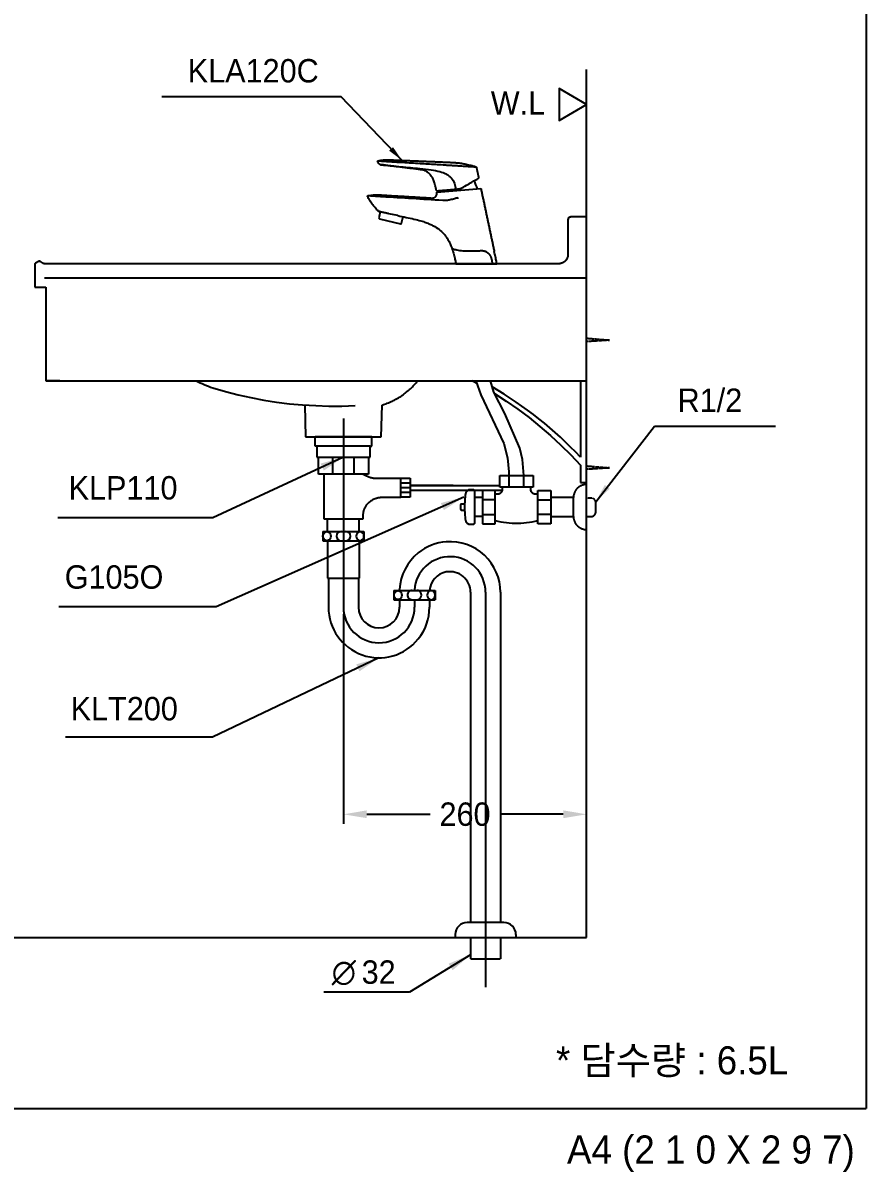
# Model space of a CAD drawing. Header units: millimetres. Extents: x 0 to 4460, y -80 to 3036.
# Drawn here: x 3559 to 4460, y -68 to 1160 of the extents above; entities that cross this region are included whole.
import ezdxf
from ezdxf.enums import TextEntityAlignment as Align
from ezdxf.lldxf.tags import DXFTag

# ---------------------------------------------------------------- set-up
doc = ezdxf.new("R2010")
doc.units = ezdxf.units.MM
doc.header["$LTSCALE"] = 0.5
doc.header["$MEASUREMENT"] = 0
doc.linetypes.add('DASHED2', pattern=[0.375, 0.25, -0.125])
for name, color, linetype in [('TEXT', 7, 'Continuous'), ('내부선 및 부속', 4, 'Continuous'), ('도각라인', 7, 'Continuous'), ('외형선', 3, 'Continuous'), ('점선', 6, 'DASHED2'), ('중심선', 1, 'DASHED'), ('치수선', 7, 'Continuous')]:
    doc.layers.add(name, color=color, linetype=linetype)
doc.styles.add('140911', font='HBATANG.TTF')
doc.styles.add('____', font='')
doc.styles.add('____ 01', font='arial.ttf')
doc.styles.add('ARIAL', font='arial.ttf')
doc.styles.add('타이틀', font='H2GTRM.TTF', dxfattribs={"height": 25})
doc.styles.get('____').set_extended_font_data('굴림')
tags = doc.linetypes.add('DASHDOT', pattern=[70, 31, -13, 13, -13]).pattern_tags.tags
tags[10:11] = [DXFTag(74, 4), DXFTag(75, 0), DXFTag(340, '0'), DXFTag(46, 0.0), DXFTag(50, 0.0), DXFTag(44, 0.0), DXFTag(45, 0.0)]
tags[8:9] = [DXFTag(74, 4), DXFTag(75, 0), DXFTag(340, '0'), DXFTag(46, 0.0), DXFTag(50, 0.0), DXFTag(44, 0.0), DXFTag(45, 0.0)]
tags[6:7] = [DXFTag(74, 4), DXFTag(75, 0), DXFTag(340, '0'), DXFTag(46, 0.0), DXFTag(50, 0.0), DXFTag(44, 0.0), DXFTag(45, 0.0)]
tags[4:5] = [DXFTag(74, 4), DXFTag(75, 0), DXFTag(340, '0'), DXFTag(46, 0.0), DXFTag(50, 0.0), DXFTag(44, 0.0), DXFTag(45, 0.0)]
tags = doc.linetypes.add('DASHED', pattern=[25.72, 12.86, -12.86]).pattern_tags.tags
tags[6:7] = [DXFTag(74, 4), DXFTag(75, 0), DXFTag(340, '0'), DXFTag(46, 0.0), DXFTag(50, 0.0), DXFTag(44, 0.0), DXFTag(45, 0.0)]
tags[4:5] = [DXFTag(74, 4), DXFTag(75, 0), DXFTag(340, '0'), DXFTag(46, 0.0), DXFTag(50, 0.0), DXFTag(44, 0.0), DXFTag(45, 0.0)]
doc.dimstyles.new('____ ______ 01', dxfattribs={"dimtxt": 35, "dimasz": 17, "dimexe": 10, "dimexo": 5, "dimgap": 0.09, "dimtad": 0, "dimtih": 1, "dimtoh": 1, "dimdec": 0, "dimzin": 0, "dimdsep": 46, "dimtxsty": 'ARIAL', "dimcen": 0.09, "dimadec": 0, "dimazin": 0, "dimtfac": 1, "dimtdec": 4, "dimtofl": 0, "dimtmove": 0, "dimatfit": 3, "dimfxl": 1, "dimtolj": 1, "dimtzin": 0, "dimarcsym": 0})
doc.dimstyles.new('DEFAULT', dxfattribs={"dimtxt": 30, "dimasz": 20, "dimexe": 20, "dimexo": 0.0625, "dimgap": 0.09, "dimtad": 1, "dimtoh": 1, "dimdec": 0, "dimzin": 0, "dimdsep": 46, "dimtxsty": '____ 01', "dimcen": 0.09, "dimadec": 0, "dimazin": 0, "dimtfac": 1, "dimtdec": 4, "dimtofl": 0, "dimtmove": 0, "dimatfit": 3, "dimfxl": 1, "dimtolj": 1, "dimtzin": 0, "dimarcsym": 0})
doc.dimstyles.new('MSADIM', dxfattribs={"dimtxt": 35, "dimasz": 25, "dimexe": 10, "dimexo": 7.5, "dimgap": 0.09, "dimtad": 0, "dimtoh": 1, "dimdec": 0, "dimzin": 1, "dimdsep": 46, "dimtxsty": '____', "dimcen": 11.25, "dimadec": 0, "dimazin": 0, "dimtfac": 1, "dimtdec": 4, "dimtix": 1, "dimtmove": 0, "dimatfit": 3, "dimfxl": 1, "dimtolj": 1, "dimtzin": 1, "dimarcsym": 0})

# ---------------------------------------------------------------- blocks, each defined once
blk = doc.blocks.new('*D36')
at = {"layer": '치수선', "color": 0, "linetype": 'Continuous', "lineweight": -2, "transparency": 16777216}
for p, q in [((3901.4, 528.2), (3901.4, 304.4)), ((4161.4, 321.9), (4161.4, 324.4)), ((3926.4, 314.4), (3994.1, 314.4)), ((4136.4, 314.4), (4068.7, 314.4))]:
    blk.add_line(p, q, dxfattribs=at)
at = {"layer": '치수선', "color": 0, "linetype": 'Continuous', "transparency": 16777216}
for points in [[(3926.4, 318.6), (3926.4, 310.3), (3901.4, 314.4)], [(4136.4, 318.6), (4136.4, 310.3), (4161.4, 314.4)]]:
    blk.add_solid(points, dxfattribs=at)
at = {"layer": '치수선', "color": 0, "linetype": 'Continuous', "transparency": 16777216, "insert": (4031.4, 314.4), "char_height": 25, "attachment_point": 5, "style": '____'}
blk.add_mtext('\\A1;260', dxfattribs=at)

msp = doc.modelspace()

# ---------------------------------------------------------------- linework, layer by layer
at = {"color": 3}
msp.add_line((4069.3, 182.8), (4069.3, 182.8), dxfattribs=at)
for points in [[(4161.4, 887.8), (4161.4, 952.8)], [(4043.1, 777.8), (4058.6, 777.8)]]:
    msp.add_lwpolyline(points)
at = {"layer": '내부선 및 부속', "linetype": 'Continuous'}
for p, q in [((4043.5, 1006), (4043.7, 1004.8)), ((4001.2, 979.1), (4048.3, 983.2)), ((3940, 950.6), (3962.4, 945.3)), ((3959.6, 954.2), (3950, 956.2)), ((3963.6, 946), (3965.3, 953.1)), ((3880.4, 630.1), (3922.5, 630.1)), ((3884.4, 616.7), (3884.4, 630.1)), ((3918.4, 616.7), (3918.4, 630.1)), ((3879.4, 616.7), (3923.4, 616.7)), ((3879.4, 616.7), (3879.4, 606.7)), ((3923.4, 616.7), (3923.4, 606.7)), ((3879.4, 606.7), (3923.4, 606.7)), ((3884.4, 606.7), (3884.4, 566.7)), ((3918.4, 606.7), (3918.4, 566.7)), ((3884.4, 566.7), (3918.4, 566.7)), ((3885.4, 566.7), (3885.4, 535.7)), ((3917.4, 566.7), (3917.4, 535.7)), ((3955.4, 553.7), (3981.4, 553.7)), ((3955.4, 553.7), (3955.4, 543.7)), ((3961.4, 553.7), (3961.4, 554.8)), ((3981.4, 553.7), (3999.4, 553.7)), ((3999.4, 553.7), (3999.4, 543.7)), ((3955.4, 543.7), (3981.4, 543.7)), ((3961.4, 543.7), (3961.4, 535.7)), ((3981.4, 543.7), (3999.4, 543.7)), ((3993.4, 543.7), (3993.4, 535.7)), ((4037.3, 551.7), (4037.3, 198.8)), ((4069.3, 551.7), (4069.3, 198.8)), ((4072.8, 198.8), (4033.8, 198.8)), ((4020.8, 185.8), (4020.8, 182.8)), ((4085.8, 185.8), (4085.8, 182.8))]:
    msp.add_line(p, q, dxfattribs=at)
for points in [[(4021.6, 902.8), (4065.4, 902.8)], [(4043.7, 775.3), (4039.2, 777.8)], [(4043.1, 777.8), (4048.4, 762.5), (4072.8, 710.7), (4076.9, 695.4), (4078.1, 680.5), (4078.1, 676.3), (4094.2, 676.3), (4092.9, 693.4), (4089.8, 705.8), (4074.1, 742.8), (4062.3, 765.4), (4058.6, 777.8)], [(4154.8, 777.8), (4154.8, 696.1)], [(4154.8, 696.1), (4149.6, 701.6), (4144.3, 706.9), (4138.9, 712.2), (4133.4, 717.4), (4127.7, 722.4), (4122, 727.4), (4116.2, 732.3), (4110.3, 737.1), (4104.4, 741.7), (4098.3, 746.3), (4092.2, 750.7), (4086, 755), (4079.7, 759.2), (4073.3, 763.3), (4066.9, 767.3), (4060.4, 771.2)], [(4062.9, 764), (4075.5, 755.9), (4087.8, 747.3), (4099.8, 738.3), (4111.5, 728.9), (4122.9, 719.2), (4133.9, 709), (4144.6, 698.5), (4154.8, 687.6)], [(3871.2, 707.8), (3871.2, 717.8)], [(3931.7, 707.8), (3931.7, 717.8)], [(3872.7, 707.8), (3871.2, 707.8)], [(3930.1, 707.8), (3873, 707.8)], [(3873, 707.8), (3873, 696)], [(3930.1, 696), (3930.1, 707.8)], [(3930.1, 707.8), (3931.7, 707.8)], [(3873, 696), (3874.8, 696)], [(3874.8, 696), (3928.1, 696)], [(3874.8, 678), (3874.8, 696)], [(3890.1, 678), (3890.1, 696)], [(3913, 678), (3913, 696)], [(3928.1, 696), (3930.1, 696)], [(3928.1, 696), (3928.1, 678)], [(3901.4, 678), (3874.8, 678)], [(3880.4, 678), (3880.4, 630.1)], [(3928.1, 678), (3901.4, 678)], [(3922.4, 678), (3923.2, 677.6), (3923.9, 677.1), (3924.7, 676.7), (3925.4, 676.3), (3926.2, 676), (3927, 675.6), (3927.8, 675.3), (3928.7, 675), (3929.5, 674.7), (3930.3, 674.5), (3931.1, 674.3), (3932, 674.1), (3932.8, 673.9), (3933.7, 673.7), (3934.5, 673.6), (3935.4, 673.5)], [(4068.7, 664), (4068.7, 676.3)], [(4068.7, 676.3), (4104.2, 676.3)], [(4078.7, 664), (4078.7, 676.3)], [(4094.2, 664), (4094.2, 676.3)], [(4104.2, 676.3), (4104.2, 664)], [(4154.8, 687.6), (4154.8, 668.9)], [(3935.4, 673.5), (3962.8, 673.5)], [(3962.8, 673.5), (3972.8, 673.5)], [(3962.8, 653.2), (3962.8, 673.5)], [(3972.8, 668.3), (3962.8, 668.3)], [(3972.8, 663.3), (3962.8, 663.3)], [(3972.8, 673.5), (3972.8, 653.2)], [(4018.7, 665.8), (3972.8, 665.8)], [(3972.8, 665.8), (4068.7, 665.8)], [(4071.6, 664), (4068.7, 664)], [(4071.6, 661.9), (4071.6, 664)], [(4086.4, 664), (4071.6, 664)], [(4101.3, 664), (4086.4, 664)], [(4104.2, 664), (4101.3, 664)], [(4101.3, 664), (4101.3, 661.9)], [(4161.4, 666.9), (4161.1, 666.9), (4160.8, 666.9), (4160.5, 666.9), (4160.2, 666.8), (4159.8, 666.8), (4159.5, 666.8), (4159.2, 666.7), (4158.9, 666.6), (4158.5, 666.6), (4158.2, 666.5), (4157.9, 666.4), (4157.5, 666.3), (4157.2, 666.2), (4156.9, 666.1), (4156.6, 666), (4156.2, 665.9), (4155.9, 665.8), (4155.6, 665.6), (4155.3, 665.5), (4154.9, 665.3), (4154.6, 665.1), (4154.3, 665), (4154, 664.8), (4153.7, 664.6), (4153.4, 664.4), (4153.1, 664.2), (4152.8, 664), (4152.5, 663.7), (4152.3, 663.5), (4152, 663.3), (4151.7, 663), (4151.4, 662.8), (4151.2, 662.5), (4150.9, 662.2), (4150.7, 661.9), (4150.5, 661.7), (4150.2, 661.4), (4150, 661.1), (4149.8, 660.8), (4149.6, 660.5), (4149.4, 660.2), (4149.2, 659.9), (4149.1, 659.6), (4148.9, 659.3), (4148.7, 658.9), (4148.6, 658.6), (4148.4, 658.3), (4148.3, 658), (4148.2, 657.6), (4148.1, 657.3), (4148, 657), (4147.9, 656.7), (4147.8, 656.3), (4147.7, 656), (4147.6, 655.7), (4147.5, 655.3), (4147.5, 655), (4147.4, 654.7), (4147.4, 654.4), (4147.4, 654), (4147.3, 653.7), (4147.3, 653.4), (4147.3, 653.1), (4147.3, 652.8)], [(4154.8, 668.9), (4161.4, 668.9)], [(3922.5, 633.2), (3922.5, 633.6), (3922.5, 634.1), (3922.5, 634.5), (3922.5, 635), (3922.6, 635.5), (3922.7, 635.9), (3922.7, 636.4), (3922.8, 636.8), (3922.9, 637.3), (3923, 637.8), (3923.1, 638.2), (3923.2, 638.7), (3923.4, 639.2), (3923.5, 639.6), (3923.7, 640.1), (3923.9, 640.6), (3924.1, 641), (3924.3, 641.5), (3924.5, 641.9), (3924.7, 642.4), (3924.9, 642.8), (3925.2, 643.3), (3925.5, 643.7), (3925.7, 644.1), (3926, 644.6), (3926.3, 645), (3926.6, 645.4), (3926.9, 645.8), (3927.3, 646.2), (3927.6, 646.6), (3928, 647), (3928.3, 647.3), (3928.7, 647.7), (3929.1, 648.1), (3929.5, 648.4), (3929.9, 648.7), (3930.3, 649), (3930.7, 649.4), (3931.1, 649.7), (3931.5, 649.9), (3932, 650.2), (3932.4, 650.5), (3932.8, 650.7), (3933.3, 651), (3933.7, 651.2), (3934.2, 651.4), (3934.6, 651.6), (3935.1, 651.8), (3935.6, 652), (3936, 652.1), (3936.5, 652.3), (3937, 652.4), (3937.4, 652.6), (3937.9, 652.7), (3938.4, 652.8), (3938.8, 652.9), (3939.3, 652.9), (3939.8, 653), (3940.2, 653.1), (3940.7, 653.1), (3941.1, 653.2), (3941.6, 653.2), (3942, 653.2), (3942.5, 653.2)], [(3942.5, 653.2), (3962.8, 653.2)], [(3972.8, 658.3), (3962.8, 658.3)], [(3972.8, 653.2), (3962.8, 653.2)], [(3972.8, 660.8), (4071.4, 660.8)], [(4032, 657), (4031.7, 655.2), (4031.5, 653.4), (4031.3, 651.7), (4031.2, 649.9), (4031.1, 648.1), (4031, 646.3), (4031, 644.6), (4030.9, 642.8), (4031, 641), (4031, 639.2), (4031.1, 637.4), (4031.2, 635.6), (4031.3, 633.9), (4031.5, 632.1), (4031.7, 630.3), (4032, 628.6)], [(4036.9, 661.2), (4036.8, 661.2), (4036.7, 661.2), (4036.6, 661.2), (4036.5, 661.2), (4036.4, 661.2), (4036.3, 661.2), (4036.2, 661.2), (4036.1, 661.2), (4036, 661.2), (4035.9, 661.1), (4035.8, 661.1), (4035.7, 661.1), (4035.5, 661.1), (4035.4, 661), (4035.3, 661), (4035.2, 661), (4035.1, 660.9), (4035, 660.9), (4034.9, 660.8), (4034.8, 660.8), (4034.7, 660.7), (4034.6, 660.7), (4034.5, 660.6), (4034.4, 660.6), (4034.3, 660.5), (4034.2, 660.4), (4034.1, 660.4), (4034, 660.3), (4033.9, 660.2), (4033.8, 660.2), (4033.7, 660.1), (4033.6, 660), (4033.6, 660), (4033.5, 659.9), (4033.4, 659.8), (4033.3, 659.7), (4033.2, 659.6), (4033.2, 659.5), (4033.1, 659.4), (4033, 659.4), (4032.9, 659.3), (4032.9, 659.2), (4032.8, 659.1), (4032.7, 659), (4032.7, 658.9), (4032.6, 658.8), (4032.6, 658.7), (4032.5, 658.6), (4032.5, 658.5), (4032.4, 658.4), (4032.4, 658.3), (4032.3, 658.2), (4032.3, 658.1), (4032.2, 658), (4032.2, 657.9), (4032.2, 657.8), (4032.1, 657.7), (4032.1, 657.6), (4032.1, 657.5), (4032, 657.4), (4032, 657.3), (4032, 657.2), (4032, 657.1), (4032, 657)], [(4039.8, 661.2), (4036.9, 661.2)], [(4041.8, 659.2), (4041.8, 659.3), (4041.8, 659.4), (4041.8, 659.5), (4041.8, 659.5), (4041.8, 659.6), (4041.8, 659.7), (4041.8, 659.7), (4041.7, 659.8), (4041.7, 659.9), (4041.7, 659.9), (4041.7, 660), (4041.6, 660), (4041.6, 660.1), (4041.6, 660.2), (4041.6, 660.2), (4041.5, 660.3), (4041.5, 660.3), (4041.4, 660.4), (4041.4, 660.5), (4041.4, 660.5), (4041.3, 660.6), (4041.3, 660.6), (4041.2, 660.7), (4041.2, 660.7), (4041.1, 660.8), (4041.1, 660.8), (4041, 660.8), (4041, 660.9), (4040.9, 660.9), (4040.9, 661), (4040.8, 661), (4040.7, 661), (4040.7, 661.1), (4040.6, 661.1), (4040.5, 661.1), (4040.5, 661.1), (4040.4, 661.2), (4040.4, 661.2), (4040.3, 661.2), (4040.2, 661.2), (4040.2, 661.2), (4040.1, 661.2), (4040, 661.2), (4039.9, 661.2), (4039.9, 661.2), (4039.8, 661.2)], [(4041.8, 642.8), (4041.8, 659.2)], [(4049.9, 652.8), (4041.8, 652.8)], [(4063.6, 660.3), (4049.9, 660.3)], [(4049.9, 660.3), (4049.9, 624.7)], [(4063.6, 656.9), (4063.6, 660.3)], [(4063.6, 628.4), (4063.6, 656.9)], [(4063.6, 656.9), (4066.6, 656.9)], [(4066.6, 656.9), (4066.7, 656.9), (4066.8, 656.9), (4066.9, 656.9), (4067, 656.9), (4067.1, 656.9), (4067.2, 656.9), (4067.4, 657), (4067.5, 657), (4067.6, 657), (4067.7, 657), (4067.8, 657.1), (4067.9, 657.1), (4068, 657.1), (4068.2, 657.2), (4068.3, 657.2), (4068.4, 657.3), (4068.5, 657.3), (4068.6, 657.3), (4068.7, 657.4), (4068.9, 657.5), (4069, 657.5), (4069.1, 657.6), (4069.2, 657.6), (4069.3, 657.7), (4069.4, 657.8), (4069.5, 657.9), (4069.6, 657.9), (4069.7, 658), (4069.8, 658.1), (4069.9, 658.2), (4070, 658.3), (4070.1, 658.4), (4070.2, 658.5), (4070.3, 658.6), (4070.4, 658.7), (4070.4, 658.7), (4070.5, 658.9), (4070.6, 659), (4070.7, 659.1), (4070.7, 659.2), (4070.8, 659.3), (4070.9, 659.4), (4070.9, 659.5), (4071, 659.6), (4071.1, 659.7), (4071.1, 659.8), (4071.2, 659.9), (4071.2, 660.1), (4071.2, 660.2), (4071.3, 660.3), (4071.3, 660.4), (4071.4, 660.5), (4071.4, 660.6), (4071.4, 660.8), (4071.5, 660.9), (4071.5, 661), (4071.5, 661.1), (4071.5, 661.2), (4071.5, 661.3), (4071.5, 661.5), (4071.5, 661.6), (4071.6, 661.7), (4071.6, 661.8), (4071.6, 661.9)], [(4101.3, 661.9), (4101.3, 661.8), (4101.3, 661.7), (4101.3, 661.6), (4101.3, 661.5), (4101.3, 661.3), (4101.3, 661.2), (4101.4, 661.1), (4101.4, 661), (4101.4, 660.9), (4101.4, 660.8), (4101.5, 660.6), (4101.5, 660.5), (4101.5, 660.4), (4101.6, 660.3), (4101.6, 660.2), (4101.7, 660.1), (4101.7, 659.9), (4101.8, 659.8), (4101.8, 659.7), (4101.9, 659.6), (4101.9, 659.5), (4102, 659.4), (4102, 659.3), (4102.1, 659.2), (4102.2, 659.1), (4102.3, 659), (4102.3, 658.9), (4102.4, 658.7), (4102.5, 658.7), (4102.6, 658.6), (4102.7, 658.5), (4102.8, 658.4), (4102.9, 658.3), (4103, 658.2), (4103.1, 658.1), (4103.2, 658), (4103.3, 657.9), (4103.4, 657.9), (4103.5, 657.8), (4103.6, 657.7), (4103.7, 657.6), (4103.8, 657.6), (4103.9, 657.5), (4104, 657.5), (4104.1, 657.4), (4104.2, 657.3), (4104.3, 657.3), (4104.5, 657.3), (4104.6, 657.2), (4104.7, 657.2), (4104.8, 657.1), (4104.9, 657.1), (4105, 657.1), (4105.2, 657), (4105.3, 657), (4105.4, 657), (4105.5, 657), (4105.6, 656.9), (4105.7, 656.9), (4105.9, 656.9), (4106, 656.9), (4106.1, 656.9), (4106.2, 656.9), (4106.3, 656.9)], [(4106.3, 656.9), (4109.3, 656.9)], [(4109.3, 660.3), (4123, 660.3)], [(4109.3, 656.9), (4109.3, 660.3)], [(4109.3, 628.4), (4109.3, 656.9)], [(4123, 660.3), (4123, 624.7)], [(4147.3, 652.8), (4123, 652.8)], [(4147.3, 632.8), (4147.3, 652.8)], [(4027.7, 646), (4027.7, 646), (4027.7, 646), (4027.7, 646), (4027.7, 646), (4027.6, 646), (4027.6, 646), (4027.6, 646), (4027.6, 646), (4027.5, 646), (4027.5, 646), (4027.5, 646), (4027.5, 646), (4027.4, 646), (4027.4, 646), (4027.4, 646), (4027.4, 646), (4027.4, 646), (4027.3, 645.9), (4027.3, 645.9), (4027.3, 645.9), (4027.3, 645.9), (4027.2, 645.9), (4027.2, 645.9), (4027.2, 645.9), (4027.2, 645.9), (4027.2, 645.8), (4027.1, 645.8), (4027.1, 645.8), (4027.1, 645.8), (4027.1, 645.8), (4027.1, 645.8), (4027, 645.7), (4027, 645.7), (4027, 645.7), (4027, 645.7), (4027, 645.7), (4027, 645.6), (4026.9, 645.6), (4026.9, 645.6), (4026.9, 645.6), (4026.9, 645.6), (4026.9, 645.5), (4026.9, 645.5), (4026.9, 645.5), (4026.8, 645.5), (4026.8, 645.5), (4026.8, 645.4), (4026.8, 645.4), (4026.8, 645.4), (4026.8, 645.4), (4026.8, 645.3), (4026.8, 645.3), (4026.8, 645.3), (4026.8, 645.3), (4026.8, 645.2), (4026.8, 645.2), (4026.8, 645.2), (4026.8, 645.2), (4026.8, 645.2), (4026.7, 645.1), (4026.7, 645.1), (4026.7, 645.1), (4026.7, 645.1), (4026.7, 645)], [(4026.7, 645), (4026.7, 642.8)], [(4026.7, 642.8), (4026.7, 640.5)], [(4026.7, 640.5), (4026.7, 640.5), (4026.7, 640.5), (4026.7, 640.4), (4026.7, 640.4), (4026.8, 640.4), (4026.8, 640.4), (4026.8, 640.3), (4026.8, 640.3), (4026.8, 640.3), (4026.8, 640.3), (4026.8, 640.2), (4026.8, 640.2), (4026.8, 640.2), (4026.8, 640.2), (4026.8, 640.2), (4026.8, 640.1), (4026.8, 640.1), (4026.8, 640.1), (4026.8, 640.1), (4026.9, 640), (4026.9, 640), (4026.9, 640), (4026.9, 640), (4026.9, 640), (4026.9, 639.9), (4026.9, 639.9), (4027, 639.9), (4027, 639.9), (4027, 639.8), (4027, 639.8), (4027, 639.8), (4027, 639.8), (4027.1, 639.8), (4027.1, 639.8), (4027.1, 639.7), (4027.1, 639.7), (4027.1, 639.7), (4027.2, 639.7), (4027.2, 639.7), (4027.2, 639.7), (4027.2, 639.6), (4027.2, 639.6), (4027.3, 639.6), (4027.3, 639.6), (4027.3, 639.6), (4027.3, 639.6), (4027.4, 639.6), (4027.4, 639.6), (4027.4, 639.6), (4027.4, 639.6), (4027.4, 639.5), (4027.5, 639.5), (4027.5, 639.5), (4027.5, 639.5), (4027.5, 639.5), (4027.6, 639.5), (4027.6, 639.5), (4027.6, 639.5), (4027.6, 639.5), (4027.7, 639.5), (4027.7, 639.5), (4027.7, 639.5), (4027.7, 639.5), (4027.7, 639.5)], [(4031, 646), (4027.7, 646)], [(4027.7, 639.5), (4031, 639.5)], [(4041.8, 626.3), (4041.8, 642.8)], [(4063.6, 650.3), (4049.9, 650.3)], [(4109.3, 650.3), (4123, 650.3)], [(3922.5, 630.1), (3922.5, 633.2)], [(4032, 628.6), (4032, 628.5), (4032, 628.4), (4032, 628.3), (4032, 628.2), (4032.1, 628.1), (4032.1, 628), (4032.1, 627.9), (4032.2, 627.8), (4032.2, 627.6), (4032.2, 627.5), (4032.3, 627.4), (4032.3, 627.3), (4032.4, 627.2), (4032.4, 627.1), (4032.5, 627), (4032.5, 626.9), (4032.6, 626.8), (4032.6, 626.7), (4032.7, 626.6), (4032.7, 626.5), (4032.8, 626.5), (4032.9, 626.4), (4032.9, 626.3), (4033, 626.2), (4033.1, 626.1), (4033.2, 626), (4033.2, 625.9), (4033.3, 625.8), (4033.4, 625.7), (4033.5, 625.7), (4033.6, 625.6), (4033.6, 625.5), (4033.7, 625.4), (4033.8, 625.4), (4033.9, 625.3), (4034, 625.2), (4034.1, 625.2), (4034.2, 625.1), (4034.3, 625), (4034.4, 625), (4034.5, 624.9), (4034.6, 624.9), (4034.7, 624.8), (4034.8, 624.8), (4034.9, 624.7), (4035, 624.7), (4035.1, 624.6), (4035.2, 624.6), (4035.3, 624.5), (4035.4, 624.5), (4035.5, 624.5), (4035.7, 624.5), (4035.8, 624.4), (4035.9, 624.4), (4036, 624.4), (4036.1, 624.4), (4036.2, 624.3), (4036.3, 624.3), (4036.4, 624.3), (4036.5, 624.3), (4036.6, 624.3), (4036.7, 624.3), (4036.8, 624.3), (4036.9, 624.3)], [(4039.8, 624.3), (4039.9, 624.3), (4039.9, 624.3), (4039.9, 624.3), (4040, 624.3), (4040, 624.3), (4040.1, 624.3), (4040.1, 624.3), (4040.2, 624.3), (4040.2, 624.3), (4040.3, 624.3), (4040.3, 624.4), (4040.4, 624.4), (4040.4, 624.4), (4040.5, 624.4), (4040.5, 624.4), (4040.5, 624.4), (4040.6, 624.5), (4040.6, 624.5), (4040.7, 624.5), (4040.7, 624.5), (4040.8, 624.5), (4040.8, 624.6), (4040.9, 624.6), (4040.9, 624.6), (4040.9, 624.6), (4041, 624.7), (4041, 624.7), (4041.1, 624.7), (4041.1, 624.8), (4041.2, 624.8), (4041.2, 624.8), (4041.2, 624.9), (4041.3, 624.9), (4041.3, 625), (4041.3, 625), (4041.4, 625), (4041.4, 625.1), (4041.4, 625.1), (4041.5, 625.2), (4041.5, 625.2), (4041.5, 625.2), (4041.5, 625.3), (4041.6, 625.3), (4041.6, 625.4), (4041.6, 625.4), (4041.6, 625.5), (4041.7, 625.5), (4041.7, 625.6), (4041.7, 625.6), (4041.7, 625.6), (4041.7, 625.7), (4041.7, 625.7), (4041.7, 625.8), (4041.8, 625.8), (4041.8, 625.9), (4041.8, 625.9), (4041.8, 626), (4041.8, 626), (4041.8, 626.1), (4041.8, 626.1), (4041.8, 626.2), (4041.8, 626.2), (4041.8, 626.2), (4041.8, 626.3)], [(4049.9, 632.8), (4041.8, 632.8)], [(4049.9, 634.7), (4063.6, 634.7)], [(4063.6, 624.7), (4063.6, 628.4)], [(4063.6, 628.4), (4066.6, 627.7), (4069.6, 627.1), (4072.6, 626.6), (4075.7, 626.2), (4078.7, 625.9), (4081.8, 625.7), (4084.9, 625.6), (4088, 625.6), (4091, 625.7), (4094.1, 625.9), (4097.2, 626.2), (4100.2, 626.6), (4103.3, 627.1), (4106.3, 627.7), (4109.3, 628.4)], [(4123, 634.7), (4109.3, 634.7)], [(4109.3, 624.7), (4109.3, 628.4)], [(4123, 632.8), (4147.3, 632.8)], [(4147.3, 632.8), (4147.3, 632.5), (4147.3, 632.1), (4147.3, 631.8), (4147.4, 631.5), (4147.4, 631.2), (4147.4, 630.9), (4147.5, 630.5), (4147.5, 630.2), (4147.6, 629.9), (4147.7, 629.5), (4147.8, 629.2), (4147.9, 628.9), (4148, 628.6), (4148.1, 628.2), (4148.2, 627.9), (4148.3, 627.6), (4148.4, 627.2), (4148.6, 626.9), (4148.7, 626.6), (4148.9, 626.3), (4149.1, 626), (4149.2, 625.7), (4149.4, 625.3), (4149.6, 625), (4149.8, 624.7), (4150, 624.4), (4150.2, 624.2), (4150.5, 623.9), (4150.7, 623.6), (4150.9, 623.3), (4151.2, 623), (4151.4, 622.8), (4151.7, 622.5), (4152, 622.3), (4152.3, 622), (4152.5, 621.8), (4152.8, 621.6), (4153.1, 621.4), (4153.4, 621.2), (4153.7, 621), (4154, 620.8), (4154.3, 620.6), (4154.6, 620.4), (4154.9, 620.2), (4155.3, 620.1), (4155.6, 619.9), (4155.9, 619.8), (4156.2, 619.6), (4156.6, 619.5), (4156.9, 619.4), (4157.2, 619.3), (4157.5, 619.2), (4157.9, 619.1), (4158.2, 619), (4158.5, 619), (4158.9, 618.9), (4159.2, 618.8), (4159.5, 618.8), (4159.8, 618.7), (4160.2, 618.7), (4160.5, 618.7), (4160.8, 618.7), (4161.1, 618.7), (4161.4, 618.7)], [(4036.9, 624.3), (4039.8, 624.3)], [(4049.9, 624.7), (4063.6, 624.7)], [(4123, 624.7), (4109.3, 624.7)]]:
    msp.add_lwpolyline(points, dxfattribs=at)
at = {"layer": '내부선 및 부속', "linetype": 'Continuous', "flags": 128}
for points in [[(3883.7, 606.8, -0.859727), (3883.7, 616.6)], [(3883.7, 616.6, -0.859727), (3883.7, 606.8)], [(3959.7, 543.8, -0.859727), (3959.7, 553.6)], [(3959.7, 553.6, -0.859727), (3959.7, 543.8)]]:
    msp.add_lwpolyline(points, format="xyb", dxfattribs=at)
at = {"layer": '내부선 및 부속', "linetype": 'Continuous'}
for centre, radius, start, end in [((3943.4, 1014.1), 5.95, 209.02, 247.7126), ((4017.6, 975.6), 28, 14.996, 33.907), ((4032.7, 976.9), 28, 171.6463, 175.004), ((3940.3, 951.6), 1, 166.6114, 256.6114), ((3962.6, 946.2), 1, 256.6114, 346.6114), ((3898.9, 611.7), 5, 90, 270), ((3903.9, 611.7), 5, 270, 90), ((3919.9, 611.7), 5, 98.6269, 261.3731), ((3918.4, 611.7), 5, 278.6269, 81.3731), ((4015.3, 551.7), 54, 94.1511, 128.8985), ((4015.3, 551.7), 54, 0, 94.1511), ((4015.3, 551.7), 54, 128.8985, 176.6714), ((4015.3, 551.7), 22, 100.2345, 174.7841), ((4015.3, 551.7), 22, 0, 100.2345), ((3974.9, 548.7), 5, 90, 134.3525), ((3979.9, 548.7), 5, 72.5424, 90), ((3979.9, 548.7), 5, 287.4559, 72.5441), ((3995.9, 548.7), 5, 98.6269, 261.3731), ((3994.4, 548.7), 5, 278.6269, 81.3731), ((3974.9, 548.7), 5, 134.3525, 225.6475), ((3974.9, 548.7), 5, 225.6475, 270), ((3974.9, 548.7), 5, 269.9983, 270), ((3979.9, 548.7), 5, 270, 287.4576), ((3979.9, 548.7), 5, 270, 270.0017), ((3939.4, 535.7), 54, 180, 321.0576), ((3939.4, 535.7), 22, 180, 0), ((3939.4, 535.7), 54, 321.0576, 0), ((4033.8, 185.8), 13, 90, 180), ((4072.8, 185.8), 13, 0, 90)]:
    msp.add_arc(centre, radius, start, end, dxfattribs=at)
for points, degree in [([(3937.9, 1012.2), (3937.9, 1012.4), (3938.1, 1012.7), (3938.3, 1012.8)], 3), ([(3938.1, 1011.2), (3938.1, 1011.5), (3938, 1011.8), (3937.9, 1012.2)], 3), ([(3983.1, 1003.4), (3962.1, 1006), (3941.1, 1008.6)], 2), ([(3950.5, 1013.8), (3983.4, 1012.5), (4016.2, 1011.1)], 2), ([(4016.2, 1011.1), (4017.9, 1011.1), (4019.6, 1010.9)], 2), ([(4043.7, 1004.8), (4044.8, 999.9), (4045.8, 994.9)], 2), ([(4000.7, 981.5), (4000.3, 983.4), (3999.9, 985.3)], 2), ([(4021.1, 984), (4021.2, 983.8), (4021.2, 983.6), (4021.3, 983.4)], 3), ([(4021.5, 982.4), (4021.9, 982.4), (4022.4, 982.5), (4022.9, 982.5)], 3), ([(4048.3, 983.2), (4055.5, 949.5), (4062.6, 915.9)], 2), ([(3942.6, 976.2), (3969.3, 974.6), (3996, 973)], 2), ([(4001.2, 979), (4001.2, 979), (4001.2, 979.1)], 2), ([(4023.5, 973.2), (4023.8, 973.3), (4024.1, 973.4), (4024.4, 973.6)], 3), ([(3940.8, 958.2), (3940.3, 956.1), (3939.8, 953.9), (3939.3, 951.8)], 3), ([(3959.5, 954.2), (3959.5, 954.2), (3959.5, 954.2), (3959.6, 954.2)], 3), ([(4017.1, 920), (4017.1, 919.9), (4017.2, 919.8), (4017.2, 919.7)], 3), ([(4045.2, 916.6), (4047, 916.7), (4048.7, 916.8)], 2), ([(4064.2, 908.6), (4063.2, 913.4), (4062.6, 915.9), (4062.6, 915.8)], 3), ([(4059.7, 907.4), (4059.9, 906.2), (4060.2, 904.7), (4060.5, 902.8)], 3), ([(4064.4, 907.6), (4064.3, 907.9), (4064.3, 908.3), (4064.2, 908.6)], 3), ([(4065.4, 902.8), (4065, 904.8), (4064.7, 906.4), (4064.4, 907.6)], 3)]:
    msp.add_open_spline(points, degree=degree, dxfattribs=at)
for points, degree, knots in [([(3938.3, 1012.8), (3939.3, 1013), (3941.3, 1013.3), (3944.4, 1013.7), (3947.5, 1013.9), (3949.6, 1013.9), (3950.6, 1013.8)], 3, [0, 0, 0, 0, 0.242264, 0.496486, 0.748832, 1, 1, 1, 1]), ([(3938.3, 1012.8), (3938.4, 1012.8), (3938.5, 1012.8), (3939.3, 1012.7), (3940.2, 1012.6), (3941.7, 1012.6), (3943.5, 1012.4), (3945.6, 1012.3), (3947.6, 1012.2), (3949.2, 1012.1), (3950.1, 1012), (3950.5, 1012)], 3, [-1, -1, -1, -1, -0.816905, -0.749406, -0.624879, -0.500216, -0.375433, -0.250669, -0.125856, -0.057798, 0, 0, 0, 0]), ([(3941.1, 1008.6), (3941.1, 1008.6), (3941.2, 1008.6), (3941.5, 1008.5), (3941.7, 1008.5), (3942.3, 1008.5), (3942.7, 1008.4), (3943.6, 1008.3), (3944.1, 1008.3), (3945.2, 1008.2), (3945.9, 1008.1), (3947.2, 1008), (3947.9, 1007.9), (3949.5, 1007.8), (3950.2, 1007.7), (3951.5, 1007.6), (3951.9, 1007.5), (3952.4, 1007.5), (3952.5, 1007.5), (3952.7, 1007.5), (3952.7, 1007.5), (3952.8, 1007.5)], 3, [-1, -1, -1, -1, -0.870037, -0.870037, -0.740074, -0.740074, -0.61011, -0.61011, -0.480147, -0.480147, -0.350184, -0.350184, -0.220221, -0.220221, -0.090258, -0.090258, -0.025276, -0.025276, -0.009031, -0.009031, 0, 0, 0, 0]), ([(3950.5, 1012), (3951.9, 1011.9), (3953.9, 1011.8), (3956.7, 1011.6), (3960, 1011.4), (3968.9, 1010.9), (3982.5, 1010.1), (3996.9, 1009.2), (4006.5, 1008.6), (4011.3, 1008.3), (4014, 1008.1), (4015.4, 1008), (4016.1, 1008)], 3, [-1, -1, -1, -1, -0.935718, -0.908163, -0.871426, -0.785712, -0.499999, -0.25, -0.125, -0.0625, -0.03125, 0, 0, 0, 0]), ([(3952.8, 1007.5), (3956.1, 1007.1), (3962.9, 1006.5), (3973, 1005.5), (3979.7, 1004.8), (3983.1, 1004.5)], 3, [0, 0, 0, 0, 0.333338, 0.666675, 1, 1, 1, 1]), ([(4016.1, 1008), (4016.7, 1008), (4018.1, 1007.9), (4019.4, 1007.8), (4020.1, 1007.8)], 3, [-1, -1, -1, -1, -0.499907, 0, 0, 0, 0]), ([(4019.6, 1010.9), (4020.2, 1010.9), (4021.1, 1010.8), (4022.4, 1010.7), (4023.4, 1010.6), (4024.1, 1010.6), (4024.8, 1010.5), (4025.5, 1010.4), (4026.4, 1010.3), (4027.7, 1010.1), (4029.3, 1009.8), (4031.5, 1009.4), (4033.9, 1008.9), (4036.8, 1008.2), (4039.9, 1007.4), (4042, 1006.7), (4043.2, 1006.3)], 3, [0, 0, 0, 0, 0.066324, 0.120303, 0.161936, 0.19121, 0.213303, 0.24286, 0.280781, 0.327083, 0.401911, 0.491798, 0.596903, 0.71746, 0.85379, 1, 1, 1, 1]), ([(4020.1, 1007.8), (4021.4, 1007.7), (4024, 1007.5), (4027.8, 1007.3), (4031.3, 1007.1), (4034, 1006.9), (4035.8, 1006.8), (4037.1, 1006.7), (4038.4, 1006.6), (4039.5, 1006.6), (4040.5, 1006.5), (4041.4, 1006.4), (4042.2, 1006.4), (4042.7, 1006.4), (4043.1, 1006.3), (4043.1, 1006.3), (4043.2, 1006.3)], 3, [-1, -1, -1, -1, -0.893049, -0.786039, -0.678958, -0.571796, -0.523652, -0.473496, -0.421331, -0.367157, -0.310974, -0.252783, -0.192588, -0.130388, -0.066191, 0, 0, 0, 0]), ([(3983.1, 1004.5), (3987.2, 1004.1), (3994.4, 1003.5), (4003.8, 1001.7), (4010.3, 999.3), (4014, 997), (4015.4, 995.7), (4015.8, 995.3)], 3, [-1, -1, -1, -1, -0.646651, -0.370369, -0.170612, -0.047127, 0, 0, 0, 0]), ([(3999.9, 985.2), (3999.7, 986.1), (3999.3, 987.8), (3998.6, 990.2), (3997.8, 992.3), (3997, 994), (3996.1, 995.4), (3995.3, 996.6), (3994.5, 997.7), (3993.5, 998.8), (3992.2, 1000), (3990.7, 1001.1), (3989.4, 1001.8), (3988.4, 1002.2), (3987.7, 1002.5), (3987, 1002.7), (3986.3, 1002.9), (3985.4, 1003.1), (3984.4, 1003.2), (3983.6, 1003.3), (3983.1, 1003.4)], 3, [0, 0, 0, 0, 0.098988, 0.19389, 0.277526, 0.350081, 0.411543, 0.462786, 0.512316, 0.563322, 0.632671, 0.704042, 0.772547, 0.800442, 0.827456, 0.853597, 0.880432, 0.911303, 0.949188, 1, 1, 1, 1]), ([(4015.8, 995.3), (4017.4, 993.9), (4018.6, 992.1), (4020.3, 988.2), (4020.7, 986.1), (4021.1, 984)], 3, [-1, -1, -1, -1, -0.5, -0.5, 0, 0, 0, 0]), ([(4045.8, 994.9), (4045.9, 994.8), (4045.9, 994.6), (4045.8, 994.3), (4045.6, 994.1), (4045.4, 993.9), (4045.4, 993.9)], 3, [0, 0, 0, 0, 0.243719, 0.499957, 0.756196, 1, 1, 1, 1]), ([(4001.7, 980.7), (4001.8, 980.7), (4003.2, 980.8), (4004.6, 981), (4007.3, 981.2), (4010.1, 981.4), (4013.7, 981.7), (4017.4, 982.1), (4021.5, 982.4)], 2, [0, 0, 0, 0.245901, 0.245901, 0.497267, 0.497267, 0.748634, 0.748634, 1, 1, 1]), ([(4022.9, 982.5), (4023.4, 982.6), (4024.6, 982.7), (4026.3, 983.2), (4028, 983.8), (4029, 984.4), (4029.6, 984.7)], 3, [0, 0, 0, 0, 0.244603, 0.492043, 0.743475, 1, 1, 1, 1]), ([(4029.6, 984.7), (4034, 987.2), (4038, 989.6), (4043.8, 992.9), (4045.4, 993.9), (4045.4, 993.9), (4045.4, 993.9), (4045.4, 993.9)], 3, [0, 0, 0, 0, 0.499822, 0.499822, 0.999643, 0.999643, 1, 1, 1, 1]), ([(3927.2, 974.6), (3927.2, 974.6), (3927.1, 974.7), (3927.1, 974.8), (3927.1, 974.9), (3927.1, 975), (3927.2, 975.1), (3927.3, 975.2), (3927.4, 975.3), (3927.5, 975.3), (3927.5, 975.3)], 3, [0, 0, 0, 0, 0.113087, 0.235669, 0.365548, 0.499451, 0.633439, 0.763558, 0.886496, 1, 1, 1, 1]), ([(3938.5, 959.1), (3937.4, 960.3), (3935.2, 962.7), (3932.2, 966.5), (3929.5, 970.5), (3927.9, 973.2), (3927.2, 974.6)], 3, [0.0064167, 0.0064167, 0.0064167, 0.0064167, 0.2541613, 0.5071501, 0.7601537, 1, 1, 1, 1]), ([(3927.5, 975.3), (3928.2, 975.5), (3929.8, 975.8), (3932.3, 976.2), (3934.7, 976.3), (3936.9, 976.4), (3938.8, 976.4), (3940.7, 976.3), (3942, 976.2), (3942.6, 976.2)], 3, [0, 0, 0, 0, 0.148849, 0.319955, 0.491697, 0.619933, 0.747611, 0.874449, 1, 1, 1, 1]), ([(3942.4, 974.3), (3941.8, 974.4), (3940.5, 974.4), (3938.8, 974.6), (3937.2, 974.7), (3935.9, 974.8), (3934.7, 974.8), (3933.7, 974.9), (3932.9, 975), (3932.2, 975), (3931.6, 975), (3931.2, 975.1), (3929.5, 975.2), (3927.9, 975.3), (3927.5, 975.3), (3927.5, 975.3)], 3, [0, 0, 0, 0, 0.081006, 0.156185, 0.225546, 0.289067, 0.346802, 0.3988, 0.445071, 0.485616, 0.520438, 0.54955, 0.572966, 0.857459, 1, 1, 1, 1]), ([(3942.7, 974.3), (3942.6, 974.3), (3942.5, 974.3), (3942.4, 974.3), (3942.4, 974.3), (3942.4, 974.3)], 3, [0, 0, 0, 0, 0.999767, 0.999767, 1, 1, 1, 1]), ([(4007.5, 970.3), (3996.7, 971), (3975.1, 972.3), (3953.5, 973.6), (3942.7, 974.3)], 3, [0, 0, 0, 0, 0.5, 1, 1, 1, 1]), ([(3996, 973), (3996.5, 972.9), (3997.3, 973), (3998.4, 973.4), (3999.2, 973.8), (3999.9, 974.4), (4000.5, 975.1), (4001, 976.1), (4001.3, 977.2), (4001.3, 978.2), (4001.3, 978.7), (4001.2, 979)], 3, [0, 0, 0, 0, 0.144867, 0.272171, 0.373315, 0.448854, 0.546234, 0.675442, 0.830324, 0.914252, 1, 1, 1, 1]), ([(4000.7, 981.5), (4000.7, 981.4), (4000.8, 981.2), (4001, 980.9), (4001.4, 980.7), (4001.6, 980.7), (4001.7, 980.7)], 3, [-1, -1, -1, -1, -0.758226, -0.499714, -0.241202, 0, 0, 0, 0]), ([(4023.4, 973.3), (4022.4, 972.9), (4019.8, 972), (4015.8, 971), (4012.2, 970.4), (4009.9, 970.3), (4008.7, 970.3), (4008.1, 970.3), (4007.7, 970.3), (4007.6, 970.3), (4007.5, 970.3)], 3, [0, 0, 0, 0, 0.208992, 0.500591, 0.750177, 0.874804, 0.937336, 0.96871, 0.984433, 1, 1, 1, 1]), ([(3950.1, 956.2), (3949.7, 956.3), (3948.8, 956.4), (3947.5, 956.7), (3946.2, 957), (3945.1, 957.2), (3944.1, 957.5), (3943.2, 957.7), (3942.5, 957.8), (3940.8, 958.2), (3939, 958.6), (3938.5, 959.1)], 3, [0, 0, 0, 0, 0.124991, 0.269013, 0.407493, 0.542259, 0.672813, 0.797903, 0.919283, 1, 1.651201, 1.651201, 1.651201, 1.651201]), ([(3959.6, 954.2), (3962.6, 953.6), (3968.3, 952.4), (3976.6, 950.6), (3981.8, 949.2), (3984.3, 948.5)], 3, [0, 0, 0, 0, 0.36175, 0.695091, 1, 1, 1, 1]), ([(3984.3, 948.5), (3986, 948), (3989.2, 947), (3993.7, 945.2), (3998.5, 942.9), (4003.8, 939.6), (4008.8, 934.9), (4012.5, 929.8), (4014.7, 925.7), (4016, 922.8), (4016.8, 920.9), (4017, 920.3), (4017.1, 920)], 3, [0, 0, 0, 0, 0.092366, 0.175826, 0.250417, 0.375225, 0.499687, 0.623489, 0.749755, 0.835593, 0.918088, 1, 1, 1, 1]), ([(4017.2, 919.7), (4017.6, 918.6), (4018.5, 915.9), (4019.8, 911.4), (4020.8, 906.9), (4021.4, 904), (4021.6, 902.8)], 3, [0, 0, 0, 0, 0.19806, 0.499463, 0.791528, 1, 1, 1, 1]), ([(4017.2, 919.7), (4017.3, 919.6), (4017.4, 919.4), (4017.9, 919), (4018.8, 918.6), (4020.3, 918.1), (4022.6, 917.5), (4025.5, 916.9), (4028.8, 916.6), (4032.3, 916.4), (4034.8, 916.4), (4036, 916.5)], 3, [0, 0, 0, 0, 0.07066, 0.151527, 0.243089, 0.356524, 0.490845, 0.629728, 0.761682, 0.885412, 1, 1, 1, 1]), ([(4036, 916.5), (4036.7, 916.5), (4038.2, 916.5), (4040.5, 916.4), (4042.9, 916.4), (4044.4, 916.5), (4045.2, 916.6)], 3, [0, 0, 0, 0, 0.247722, 0.495314, 0.759498, 1, 1, 1, 1]), ([(4048.7, 916.8), (4049.7, 916.8), (4050.8, 916.7), (4051.8, 916.5), (4052.7, 916.2), (4054.6, 915.5), (4056.1, 914.1), (4058.8, 911.6), (4059.7, 907.4)], 2, [0, 0, 0, 0.125, 0.125, 0.25, 0.25, 0.5, 0.5, 1, 1, 1])]:
    msp.add_open_spline(points, degree=degree, knots=knots, dxfattribs=at)
for points, weights in [([(4043.2, 1006.3), (4043.4, 1006.2), (4043.5, 1006)], [1, 0.868014393837, 0.999999999522]), ([(4021.3, 983.4), (4021.4, 982.4), (4021.5, 982.4)], [0.9999853546, 0.712560162592, 0.999999994615])]:
    msp.add_rational_spline(points, weights, degree=2, dxfattribs=at)
at = {"layer": '도각라인', "color": 7}
for p in [(4460, 3036), (2300, 0)]:
    msp.add_line(p, (4460, 0), dxfattribs=at)
at = {"layer": '외형선', "linetype": 'Continuous'}
for points in [[(4161.4, 182.8), (4161.4, 1110.4)], [(4161.4, 1073), (4132, 1090.1), (4132, 1056), (4161.4, 1073)], [(4144.4, 952.8), (4144.4, 952.8), (4144.3, 952.8), (4144.2, 952.8), (4144.2, 952.8), (4144.1, 952.7), (4144, 952.7), (4144, 952.7), (4143.9, 952.7), (4143.8, 952.7), (4143.7, 952.7), (4143.7, 952.7), (4143.6, 952.7), (4143.5, 952.6), (4143.5, 952.6), (4143.4, 952.6), (4143.3, 952.6), (4143.3, 952.5), (4143.2, 952.5), (4143.1, 952.5), (4143.1, 952.4), (4143, 952.4), (4142.9, 952.4), (4142.9, 952.3), (4142.8, 952.3), (4142.7, 952.2), (4142.7, 952.2), (4142.6, 952.1), (4142.5, 952.1), (4142.5, 952), (4142.4, 952), (4142.4, 951.9), (4142.3, 951.9), (4142.3, 951.8), (4142.2, 951.8), (4142.2, 951.7), (4142.1, 951.7), (4142.1, 951.6), (4142, 951.5), (4142, 951.5), (4141.9, 951.4), (4141.9, 951.3), (4141.8, 951.3), (4141.8, 951.2), (4141.8, 951.1), (4141.7, 951.1), (4141.7, 951), (4141.7, 950.9), (4141.6, 950.9), (4141.6, 950.8), (4141.6, 950.7), (4141.6, 950.7), (4141.5, 950.6), (4141.5, 950.5), (4141.5, 950.5), (4141.5, 950.4), (4141.5, 950.3), (4141.5, 950.2), (4141.5, 950.2), (4141.4, 950.1), (4141.4, 950), (4141.4, 950), (4141.4, 949.9), (4141.4, 949.8), (4141.4, 949.8)], [(4141.4, 949.8), (4141.4, 912.8)], [(4161.4, 952.8), (4144.4, 952.8)], [(4141.4, 912.8), (4141.4, 912.5), (4141.4, 912.3), (4141.4, 912.1), (4141.4, 911.9), (4141.4, 911.6), (4141.3, 911.4), (4141.3, 911.2), (4141.3, 910.9), (4141.2, 910.7), (4141.2, 910.5), (4141.1, 910.3), (4141, 910), (4141, 909.8), (4140.9, 909.6), (4140.8, 909.3), (4140.7, 909.1), (4140.6, 908.9), (4140.5, 908.6), (4140.4, 908.4), (4140.3, 908.2), (4140.2, 908), (4140.1, 907.7), (4139.9, 907.5), (4139.8, 907.3), (4139.7, 907.1), (4139.5, 906.9), (4139.4, 906.7), (4139.2, 906.5), (4139, 906.3), (4138.9, 906.1), (4138.7, 905.9), (4138.5, 905.7), (4138.3, 905.5), (4138.1, 905.3), (4137.9, 905.2), (4137.7, 905), (4137.5, 904.8), (4137.3, 904.7), (4137.1, 904.5), (4136.9, 904.4), (4136.7, 904.3), (4136.5, 904.1), (4136.2, 904), (4136, 903.9), (4135.8, 903.8), (4135.6, 903.7), (4135.3, 903.6), (4135.1, 903.5), (4134.9, 903.4), (4134.6, 903.3), (4134.4, 903.2), (4134.2, 903.2), (4133.9, 903.1), (4133.7, 903), (4133.5, 903), (4133.2, 902.9), (4133, 902.9), (4132.8, 902.9), (4132.6, 902.8), (4132.3, 902.8), (4132.1, 902.8), (4131.9, 902.8), (4131.7, 902.8), (4131.4, 902.8)], [(3572.4, 903.4), (3572.3, 903.3), (3572.3, 903.3), (3572.2, 903.2), (3572.2, 903.2), (3572.1, 903.2), (3572.1, 903.1), (3572.1, 903.1), (3572, 903), (3572, 903), (3571.9, 902.9), (3571.9, 902.9), (3571.8, 902.8), (3571.8, 902.8), (3571.8, 902.7), (3571.7, 902.7), (3571.7, 902.6), (3571.7, 902.6), (3571.6, 902.5), (3571.6, 902.4), (3571.6, 902.4), (3571.6, 902.3), (3571.5, 902.3), (3571.5, 902.2), (3571.5, 902.1), (3571.5, 902.1), (3571.5, 902), (3571.5, 901.9), (3571.4, 901.9), (3571.4, 901.8), (3571.4, 901.8), (3571.4, 901.7), (3571.4, 901.6)], [(3571.4, 901.6), (3571.4, 877.8)], [(3575.4, 905.2), (3572.4, 903.4)], [(3577.5, 905.2), (3577.4, 905.2), (3577.3, 905.2), (3577.3, 905.2), (3577.2, 905.3), (3577.1, 905.3), (3577.1, 905.3), (3577, 905.3), (3576.9, 905.4), (3576.9, 905.4), (3576.8, 905.4), (3576.7, 905.4), (3576.7, 905.4), (3576.6, 905.4), (3576.5, 905.4), (3576.5, 905.4), (3576.4, 905.4), (3576.3, 905.4), (3576.3, 905.4), (3576.2, 905.4), (3576.1, 905.4), (3576, 905.4), (3576, 905.4), (3575.9, 905.4), (3575.8, 905.3), (3575.8, 905.3), (3575.7, 905.3), (3575.6, 905.3), (3575.6, 905.2), (3575.5, 905.2), (3575.5, 905.2), (3575.4, 905.2)], [(3581, 903.1), (3577.5, 905.2)], [(3582, 902.8), (3581.9, 902.8), (3581.9, 902.8), (3581.8, 902.8), (3581.7, 902.8), (3581.6, 902.8), (3581.6, 902.8), (3581.5, 902.8), (3581.5, 902.8), (3581.4, 902.9), (3581.3, 902.9), (3581.3, 902.9), (3581.2, 902.9), (3581.1, 903), (3581.1, 903), (3581, 903), (3581, 903.1)], [(4131.4, 902.8), (3582, 902.8)], [(3582, 887.8), (4161.4, 887.8)], [(3571.4, 877.8), (3577.4, 877.8)], [(3577.4, 877.8), (3583.4, 877.8)], [(3583.4, 877.8), (3583.4, 777.8)], [(3598.4, 777.8), (3583.4, 777.8)], [(3583.4, 777.8), (4161.4, 777.8)], [(3743.9, 777.8), (3746.1, 776.7), (3748.3, 775.6), (3750.5, 774.6), (3752.7, 773.6), (3755, 772.7), (3757.2, 771.8), (3759.5, 771), (3761.8, 770.2)], [(3942.9, 751.8), (3944.2, 752.2), (3945.6, 752.7), (3947, 753.1), (3948.3, 753.7), (3949.7, 754.2), (3951, 754.8), (3952.4, 755.4), (3953.7, 756), (3955, 756.6), (3956.3, 757.3), (3957.6, 758), (3958.9, 758.7), (3960.1, 759.5), (3961.4, 760.2), (3962.6, 761), (3963.8, 761.9), (3965.1, 762.7), (3966.2, 763.6), (3967.4, 764.5), (3968.6, 765.4), (3969.7, 766.3), (3970.8, 767.3), (3971.9, 768.2), (3973, 769.2), (3974, 770.2), (3975.1, 771.3), (3976.1, 772.3), (3977.1, 773.4), (3978.1, 774.4), (3979, 775.5), (3979.9, 776.6), (3980.8, 777.8)], [(3761.8, 770.2), (3775.2, 766.3), (3788.8, 762.8), (3802.4, 759.8), (3816.2, 757.1), (3830, 755), (3843.9, 753.2), (3857.8, 751.9), (3871.8, 751.1), (3885.8, 750.7), (3899.8, 750.7), (3913.8, 751.2)], [(3860, 751.8), (3860.9, 717.8)], [(3941.9, 717.8), (3942.9, 751.8)], [(3860.9, 717.8), (3941.9, 717.8)], [(3931.7, 717.8), (3871.2, 717.8)], [(2501.4, 182.8), (4161.4, 182.8)]]:
    msp.add_lwpolyline(points, dxfattribs=at)
at = {"layer": '점선'}
for p, q in [((4037.3, 182.7), (4037.3, 159.7)), ((4069.3, 182.7), (4069.3, 159.7)), ((4069.3, 159.7), (4037.3, 159.7))]:
    msp.add_line(p, q, dxfattribs=at)
for points in [[(4161.4, 823.2), (4185.9, 821.1)], [(4185.9, 821.1), (4161.4, 819.5)], [(4161.4, 686.7), (4185.9, 684.6)], [(4185.9, 684.6), (4161.4, 683)], [(4166.2, 652.3), (4161.4, 652.3)], [(4171.2, 647.3), (4171.2, 647.5), (4171.2, 647.6), (4171.2, 647.7), (4171.2, 647.8), (4171.2, 647.9), (4171.1, 648), (4171.1, 648.1), (4171.1, 648.3), (4171.1, 648.4), (4171.1, 648.5), (4171, 648.6), (4171, 648.7), (4171, 648.8), (4170.9, 649), (4170.9, 649.1), (4170.8, 649.2), (4170.8, 649.3), (4170.7, 649.4), (4170.7, 649.5), (4170.6, 649.6), (4170.6, 649.8), (4170.5, 649.9), (4170.4, 650), (4170.4, 650.1), (4170.3, 650.2), (4170.2, 650.3), (4170.2, 650.4), (4170.1, 650.5), (4170, 650.6), (4169.9, 650.7), (4169.8, 650.8), (4169.7, 650.9), (4169.6, 651), (4169.5, 651.1), (4169.4, 651.1), (4169.3, 651.2), (4169.2, 651.3), (4169.1, 651.4), (4169, 651.5), (4168.9, 651.5), (4168.8, 651.6), (4168.7, 651.7), (4168.6, 651.7), (4168.5, 651.8), (4168.4, 651.8), (4168.3, 651.9), (4168.1, 651.9), (4168, 652), (4167.9, 652), (4167.8, 652.1), (4167.7, 652.1), (4167.6, 652.1), (4167.4, 652.2), (4167.3, 652.2), (4167.2, 652.2), (4167.1, 652.3), (4167, 652.3), (4166.9, 652.3), (4166.8, 652.3), (4166.6, 652.3), (4166.5, 652.3), (4166.4, 652.3), (4166.3, 652.3), (4166.2, 652.3)], [(4171.2, 637.6), (4171.2, 647.3)], [(4161.4, 632.6), (4166.2, 632.6)], [(4166.2, 632.6), (4166.3, 632.6), (4166.4, 632.6), (4166.5, 632.7), (4166.6, 632.7), (4166.8, 632.7), (4166.9, 632.7), (4167, 632.7), (4167.1, 632.7), (4167.2, 632.7), (4167.3, 632.8), (4167.4, 632.8), (4167.6, 632.8), (4167.7, 632.9), (4167.8, 632.9), (4167.9, 632.9), (4168, 633), (4168.1, 633), (4168.3, 633.1), (4168.4, 633.1), (4168.5, 633.2), (4168.6, 633.3), (4168.7, 633.3), (4168.8, 633.4), (4168.9, 633.5), (4169, 633.5), (4169.1, 633.6), (4169.2, 633.7), (4169.3, 633.8), (4169.4, 633.8), (4169.5, 633.9), (4169.6, 634), (4169.7, 634.1), (4169.8, 634.2), (4169.9, 634.3), (4170, 634.4), (4170.1, 634.5), (4170.2, 634.6), (4170.2, 634.7), (4170.3, 634.8), (4170.4, 634.9), (4170.4, 635), (4170.5, 635.1), (4170.6, 635.2), (4170.6, 635.3), (4170.7, 635.5), (4170.7, 635.6), (4170.8, 635.7), (4170.8, 635.8), (4170.9, 635.9), (4170.9, 636), (4171, 636.1), (4171, 636.3), (4171, 636.4), (4171.1, 636.5), (4171.1, 636.6), (4171.1, 636.7), (4171.1, 636.8), (4171.1, 637), (4171.2, 637.1), (4171.2, 637.2), (4171.2, 637.3), (4171.2, 637.4), (4171.2, 637.5), (4171.2, 637.6)]]:
    msp.add_lwpolyline(points, dxfattribs=at)
at = {"layer": '중심선', "linetype": 'DASHDOT'}
for p, q in [((3977.4, 543.7), (3977.4, 535.7)), ((4053.3, 551.7), (4053.3, 129.7))]:
    msp.add_line(p, q, dxfattribs=at)
msp.add_lwpolyline([(3901.4, 737.5), (3901.4, 535.7)], dxfattribs=at)
for centre, start, end in [((4015.3, 551.7), 0, 176.6714), ((3939.4, 535.7), 180, 0)]:
    msp.add_arc(centre, 38, start, end, dxfattribs=at)

# ---------------------------------------------------------------- texts
at = {"layer": 'TEXT', "style": '타이틀'}
msp.add_text('* 담수량 : 6.5L', height=30, dxfattribs=at).set_placement((4252.7, 51.5), align=Align.MIDDLE_CENTER)
msp.add_text('A4 (2 1 0 X 2 9 7)', height=30, dxfattribs=at).set_placement((4448, -43.8), align=Align.MIDDLE_RIGHT)
at = {"layer": 'TEXT', "char_height": 25, "attachment_point": 1, "line_spacing_factor": 0.963855, "style": '타이틀'}
for s, insert, width in [('\\pxqc;{\\fGulim|b0|i0|c129|p50;KLA120C}', (3600.9, 1121.5), 408.243), ('\\f;W.L', (4058.9, 1087.1), 131.959), ('\\A1;R1/2', (4258.6, 769.4), 248.993), ('\\A1;KLP110', (3607.7, 675.8), 248.993), ('\\A1;G105O', (3603.5, 580.5), 248.993), ('\\A1;KLT200', (3609.9, 439.8), 248.993)]:
    msp.add_mtext(s, dxfattribs=dict(at, insert=insert, width=width))
at = {"layer": '치수선'}
for s, style, p in [('∅', '140911', (3888.9, 133.2)), ('32', '타이틀', (3920.9, 133.3))]:
    msp.add_text(s, height=25, dxfattribs=dict(at, style=style)).set_placement(p)

# ---------------------------------------------------------------- dimensions: what is measured, and where the dimension line sits
at = {"layer": '치수선', "linetype": 'Continuous'}
dim = msp.add_linear_dim(base=(4161.4, 314.4), p1=(3901.4, 535.7), p2=(4161.4, 314.4), dimstyle='MSADIM', override={"dimtxt": 25, "dimgap": 10, "dimtih": 1}, dxfattribs=at)
dim.commit()
dim.dimension.update_dxf_attribs({"geometry": '*D36', "text_midpoint": (4031.4, 314.4)})

# ---------------------------------------------------------------- leaders
at = {"layer": '치수선'}
for points, dimstyle in [([(3964.1, 1013.2), (3898.9, 1081.2), (3707.2, 1081.2)], '____ ______ 01'), ([(4171.1, 648.5), (4233.9, 729.2), (4363.3, 729.2)], 'DEFAULT'), ([(3901.4, 696), (3761.8, 631.1), (3596.2, 631.1)], 'MSADIM'), ([(4030, 653.4), (3765.4, 536), (3597.1, 536)], 'MSADIM'), ([(3939.4, 481.7), (3761.5, 396.8), (3604.3, 396.8)], 'MSADIM'), ([(4037.3, 164.3), (3972.1, 124.5), (3880.3, 124.5)], 'MSADIM')]:
    msp.add_leader(points, dimstyle=dimstyle, dxfattribs=at)

doc.saveas('drawing.dxf')
